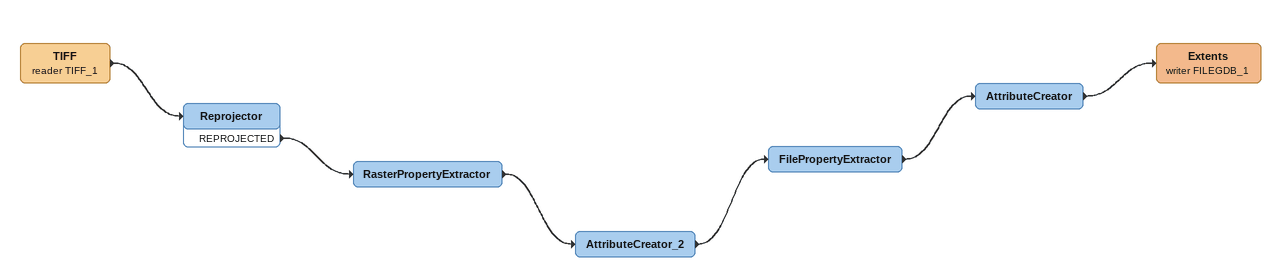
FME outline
TIFF (reader TIFF_1)
    -> Reprojector
Reprojector
    REPROJECTED -> RasterPropertyExtractor
RasterPropertyExtractor
    -> AttributeCreator_2
AttributeCreator_2
    -> FilePropertyExtractor
FilePropertyExtractor
    -> AttributeCreator
AttributeCreator
    -> Extents (writer FILEGDB_1)
Extents (writer FILEGDB_1)
